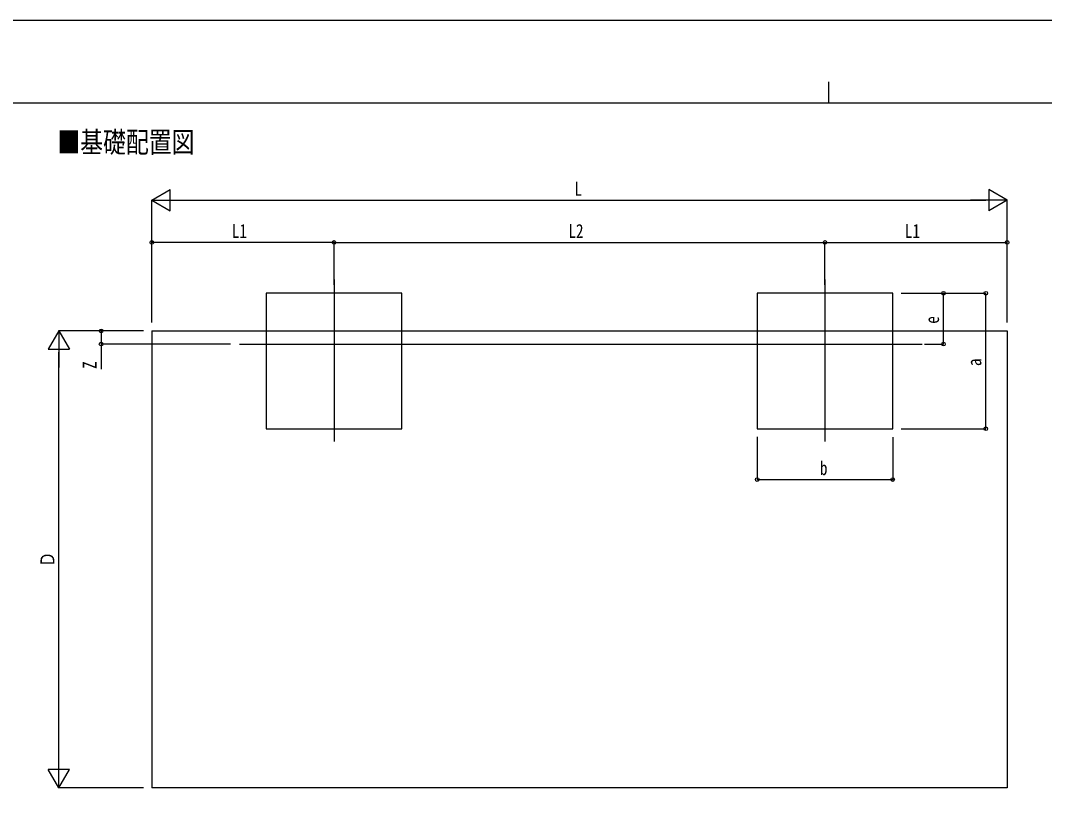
# Model space of a CAD drawing. Units: millimetres, scale not verified. Extents: x -10512 to 10512, y -7425 to 7425.
# Drawn here: x -4785 to 1264, y 2808 to 7425 of the extents above; entities that cross this region are included whole.
import ezdxf
from ezdxf.enums import TextEntityAlignment as Align

# ---------------------------------------------------------------- set-up
doc = ezdxf.new("R2010")
doc.units = ezdxf.units.MM
doc.header["$LTSCALE"] = 40
for name, color, linetype in [('0-2_USER1', 3, 'Continuous'), ('0-3_YKK_12', 2, 'Continuous'), ('0-5_YKK_A1', 4, 'Continuous'), ('0-6_YKK_D', 6, 'Continuous'), ('0-7_YKK_ZWAK', 7, 'Continuous')]:
    doc.layers.add(name, color=color, linetype=linetype)
doc.styles.add('ＭＳ ゴシック', font='')
doc.styles.get('ＭＳ ゴシック').set_extended_font_data('MS Gothic')

msp = doc.modelspace()

# ---------------------------------------------------------------- linework, layer by layer
at = {"layer": '0-3_YKK_12'}
for p, q in [((-2933.12, 5896.04), (-2933.12, 4939.39)), ((-33.12, 5896.04), (-33.12, 4939.39)), ((-3491.8, 5514.78), (541.12, 5514.78))]:
    msp.add_line(p, q, dxfattribs=at)
at = {"layer": '0-5_YKK_A1'}
for p, q in [((-4009.12, 5592.58), (1042.88, 5592.58)), ((-4009.12, 5592.58), (-4009.12, 2894.92)), ((1042.88, 5592.58), (1042.88, 2894.92)), ((1042.88, 2894.92), (-4009.12, 2894.92))]:
    msp.add_line(p, q, dxfattribs=at)
for points in [[(-3333.12, 5014.78), (-2533.12, 5014.78), (-2533.12, 5814.78), (-3333.12, 5814.78)], [(-433.12, 5014.78), (366.88, 5014.78), (366.88, 5814.78), (-433.12, 5814.78)]]:
    msp.add_lwpolyline(points, close=True, dxfattribs=at)
at = {"layer": '0-6_YKK_D'}
for p, q in [((-4009.12, 6364.78), (-3900.87, 6427.28)), ((-3900.87, 6302.28), (-3900.87, 6427.28)), ((1042.88, 6364.78), (934.62, 6427.28)), ((934.62, 6427.28), (934.62, 6302.28)), ((-4009.12, 5642.58), (-4009.12, 6365.78)), ((-4009.12, 6364.78), (-3900.87, 6302.28)), ((-4009.12, 6364.78), (-3792.62, 6364.78)), ((-3884.12, 6364.78), (917.88, 6364.78)), ((1042.88, 6364.78), (826.37, 6364.78)), ((1042.88, 6364.78), (934.62, 6302.28)), ((1042.88, 5642.58), (1042.88, 6365.78)), ((-4009.12, 5864.78), (-4009.12, 6115.78)), ((-2933.12, 6114.78), (-4009.12, 6114.78)), ((-2933.12, 5864.78), (-2933.12, 6115.78)), ((-2933.12, 5864.78), (-2933.12, 6115.78)), ((-2933.12, 6114.78), (-33.12, 6114.78)), ((-33.12, 5864.78), (-33.12, 6115.78)), ((-33.12, 5864.78), (-33.12, 6115.78)), ((-33.12, 6114.78), (1042.88, 6114.78)), ((1042.88, 5864.78), (1042.88, 6115.78)), ((416.88, 5814.78), (917.88, 5814.78)), ((417.88, 5814.78), (667.88, 5814.78)), ((666.88, 5514.78), (666.88, 5814.78)), ((916.88, 5014.78), (916.88, 5814.78)), ((-4559.12, 5592.58), (-4621.62, 5484.33)), ((-4059.12, 5592.58), (-4560.12, 5592.58)), ((-4559.12, 5592.58), (-4496.62, 5484.33)), ((-4559.12, 5592.58), (-4559.12, 5376.08)), ((-4059.12, 5592.58), (-4310.12, 5592.58)), ((-3545.23, 5514.78), (-4310.12, 5514.78)), ((555.69, 5514.78), (667.88, 5514.78)), ((-4621.62, 5484.33), (-4496.62, 5484.33)), ((-4559.12, 3019.92), (-4559.12, 5467.58)), ((-433.12, 4967.69), (-433.12, 4713.78)), ((366.88, 4965.77), (366.88, 4713.78)), ((416.88, 5014.78), (917.88, 5014.78)), ((-433.12, 4714.78), (366.88, 4714.78)), ((-4559.12, 2894.92), (-4559.12, 3111.43)), ((-4559.12, 2894.92), (-4621.62, 3003.17)), ((-4496.62, 3003.17), (-4621.62, 3003.17)), ((-4559.12, 2894.92), (-4496.62, 3003.17)), ((-4059.12, 2894.92), (-4560.12, 2894.92))]:
    msp.add_line(p, q, dxfattribs=at)
msp.add_lwpolyline([(-4309.12, 5592.58), (-4309.12, 5514.78), (-4309.12, 5366.45)], dxfattribs=at)
for centre in [(-4009.12, 6114.78), (-2933.12, 6114.78), (-2933.12, 6114.78), (-33.12, 6114.78), (-33.12, 6114.78), (1042.88, 6114.78), (666.88, 5814.78), (916.88, 5814.78), (-4309.12, 5592.58), (-4309.12, 5514.78), (666.88, 5514.78), (916.88, 5014.78), (-433.12, 4714.78), (366.88, 4714.78)]:
    msp.add_circle(centre, 10.62, dxfattribs=at)
at = {"layer": '0-7_YKK_ZWAK'}
for p, q in [((-12.45, 7062.5), (-12.45, 6937.5)), ((9737.55, 6937.5), (-9762.45, 6937.5))]:
    msp.add_line(p, q, dxfattribs=at)
msp.add_lwpolyline([(-10512.5, -7425), (10512.5, -7425), (10512.5, 7425), (-10512.5, 7425)], close=True, dxfattribs=at)

# ---------------------------------------------------------------- texts
at = {"layer": '0-2_USER1', "style": 'ＭＳ ゴシック', "width": 0.8}
msp.add_text('■基礎配置図', height=123.8, dxfattribs=at).set_placement((-4567.79, 6607.92), align=Align.BOTTOM_LEFT)
at = {"layer": '0-6_YKK_D', "style": 'ＭＳ ゴシック', "width": 0.8}
for s, p in [('L', (-1513.12, 6365.78)), ('L1', (-3537.12, 6116.45)), ('L2', (-1549.12, 6116.45)), ('L1', (438.88, 6116.45)), ('b', (-63.12, 4716.45))]:
    msp.add_text(s, height=82.48, dxfattribs=at).set_placement(p, align=Align.BOTTOM_LEFT)
for s, p in [('e', (665.21, 5634.78)), ('Z', (-4310.79, 5368.12)), ('a', (915.21, 5384.78)), ('Ｄ', (-4560.12, 4198.75))]:
    msp.add_text(s, height=82.48, rotation=90, dxfattribs=at).set_placement(p, align=Align.BOTTOM_LEFT)

doc.saveas('drawing.dxf')
